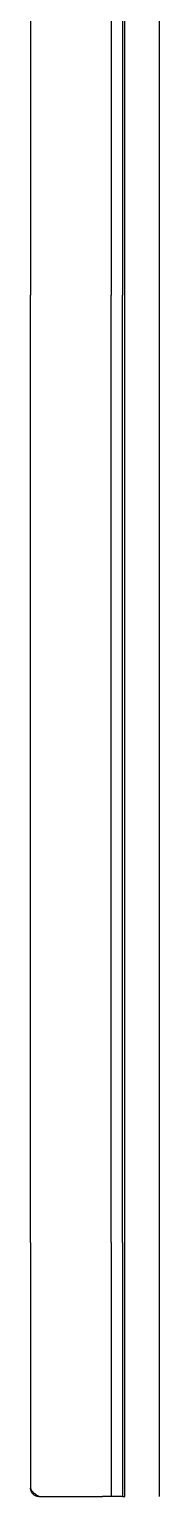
# Model space of a CAD drawing. Header units: millimetres. Extents: x -1893 to 2799, y -925 to 2353.
# Drawn here: x 834 to 890, y -51 to 584 of the extents above; entities that cross this region are included whole.
import ezdxf

# ---------------------------------------------------------------- set-up
doc = ezdxf.new("R2010")
doc.units = ezdxf.units.MM
doc.header["$MEASUREMENT"] = 0
doc.layers.add('Utwórz2D linie widoczne', color=7, linetype='Continuous', true_color=0x000000)

msp = doc.modelspace()

# ---------------------------------------------------------------- linework, layer by layer
at = {"layer": 'Utwórz2D linie widoczne'}
for p, q in [((874.61, -51.07), (874.61, 988.93)), ((889.61, -51.07), (889.61, 988.93)), ((833.61, 878.93), (833.61, 468.93)), ((868.61, 878.93), (868.61, 468.93)), ((873.61, 878.93), (873.61, 468.93)), ((833.61, 58.93), (833.61, 468.93)), ((868.61, 58.93), (868.61, 468.93)), ((873.61, 58.93), (873.61, 468.93)), ((833.61, 58.93), (833.61, -47.27)), ((868.61, 58.93), (868.61, -51.07)), ((873.61, 58.93), (873.61, -51.07)), ((833.61, -47.27), (833.61, -47.32)), ((833.61, -47.32), (833.61, -47.37)), ((833.61, -47.46), (833.61, -47.33)), ((833.61, -47.37), (833.62, -47.43)), ((833.62, -47.59), (833.61, -47.46)), ((833.62, -47.43), (833.62, -47.48)), ((833.62, -47.48), (833.63, -47.53)), ((833.63, -47.72), (833.62, -47.59)), ((833.63, -47.53), (833.64, -47.58)), ((833.65, -47.85), (833.63, -47.72)), ((833.64, -47.58), (833.65, -47.63)), ((833.65, -47.63), (833.66, -47.68)), ((833.68, -47.98), (833.65, -47.85)), ((833.66, -47.68), (833.68, -47.73)), ((833.68, -47.73), (833.69, -47.78)), ((833.7, -48.11), (833.68, -47.98)), ((833.71, -47.84), (833.69, -47.78)), ((833.73, -48.24), (833.7, -48.11)), ((833.74, -47.9), (833.71, -47.84)), ((833.77, -48.37), (833.73, -48.24)), ((833.76, -47.96), (833.74, -47.9)), ((833.79, -48.02), (833.76, -47.96)), ((833.81, -48.49), (833.77, -48.37)), ((833.82, -48.08), (833.79, -48.02)), ((833.85, -48.62), (833.81, -48.49)), ((833.85, -48.14), (833.82, -48.08)), ((833.88, -48.19), (833.85, -48.14)), ((833.9, -48.74), (833.85, -48.62)), ((833.88, -48.19), (833.94, -48.29)), ((833.95, -48.86), (833.9, -48.74)), ((833.94, -48.29), (834, -48.38)), ((834.01, -48.98), (833.95, -48.86)), ((834, -48.38), (834.06, -48.47)), ((834.07, -49.09), (834.01, -48.98)), ((834.06, -48.47), (834.13, -48.56)), ((834.14, -49.21), (834.07, -49.09)), ((834.13, -48.56), (834.2, -48.64)), ((834.21, -49.32), (834.14, -49.21)), ((834.2, -48.64), (834.27, -48.73)), ((834.28, -49.43), (834.21, -49.32)), ((834.41, -48.87), (834.27, -48.73)), ((834.35, -49.53), (834.28, -49.43)), ((834.43, -49.64), (834.35, -49.53)), ((834.55, -49.01), (834.41, -48.87)), ((834.52, -49.74), (834.43, -49.64)), ((834.61, -49.84), (834.52, -49.74)), ((834.69, -49.14), (834.55, -49.01)), ((834.7, -49.93), (834.61, -49.84)), ((834.69, -49.14), (834.92, -49.35)), ((834.79, -50.03), (834.7, -49.93)), ((834.89, -50.11), (834.79, -50.03)), ((834.99, -50.2), (834.89, -50.11)), ((834.92, -49.35), (835.17, -49.55)), ((835.09, -50.28), (834.99, -50.2)), ((835.19, -50.36), (835.09, -50.28)), ((835.17, -49.55), (835.41, -49.74)), ((835.3, -50.43), (835.19, -50.36)), ((835.41, -50.51), (835.3, -50.43)), ((835.66, -49.92), (835.41, -49.74)), ((835.53, -50.57), (835.41, -50.51)), ((835.64, -50.64), (835.53, -50.57)), ((835.76, -50.7), (835.64, -50.64)), ((835.91, -50.09), (835.66, -49.92)), ((835.88, -50.75), (835.76, -50.7)), ((836, -50.8), (835.88, -50.75)), ((835.91, -50.09), (837.41, -51.07)), ((836.12, -50.85), (836, -50.8)), ((836.25, -50.89), (836.12, -50.85)), ((836.37, -50.93), (836.25, -50.89)), ((836.5, -50.96), (836.37, -50.93)), ((836.63, -50.99), (836.5, -50.96)), ((836.75, -51.02), (836.63, -50.99)), ((836.88, -51.04), (836.75, -51.02)), ((837.01, -51.05), (836.88, -51.04)), ((837.15, -51.06), (837.01, -51.05)), ((837.28, -51.07), (837.15, -51.06)), ((837.41, -51.07), (837.28, -51.07)), ((837.41, -51.07), (864.81, -51.07)), ((868.61, -51.07), (864.81, -51.07)), ((869.81, -51.07), (868.61, -51.07)), ((873.61, -51.07), (869.81, -51.07)), ((873.61, -51.07), (874.61, -51.07))]:
    msp.add_line(p, q, dxfattribs=at)

doc.saveas('drawing.dxf')
